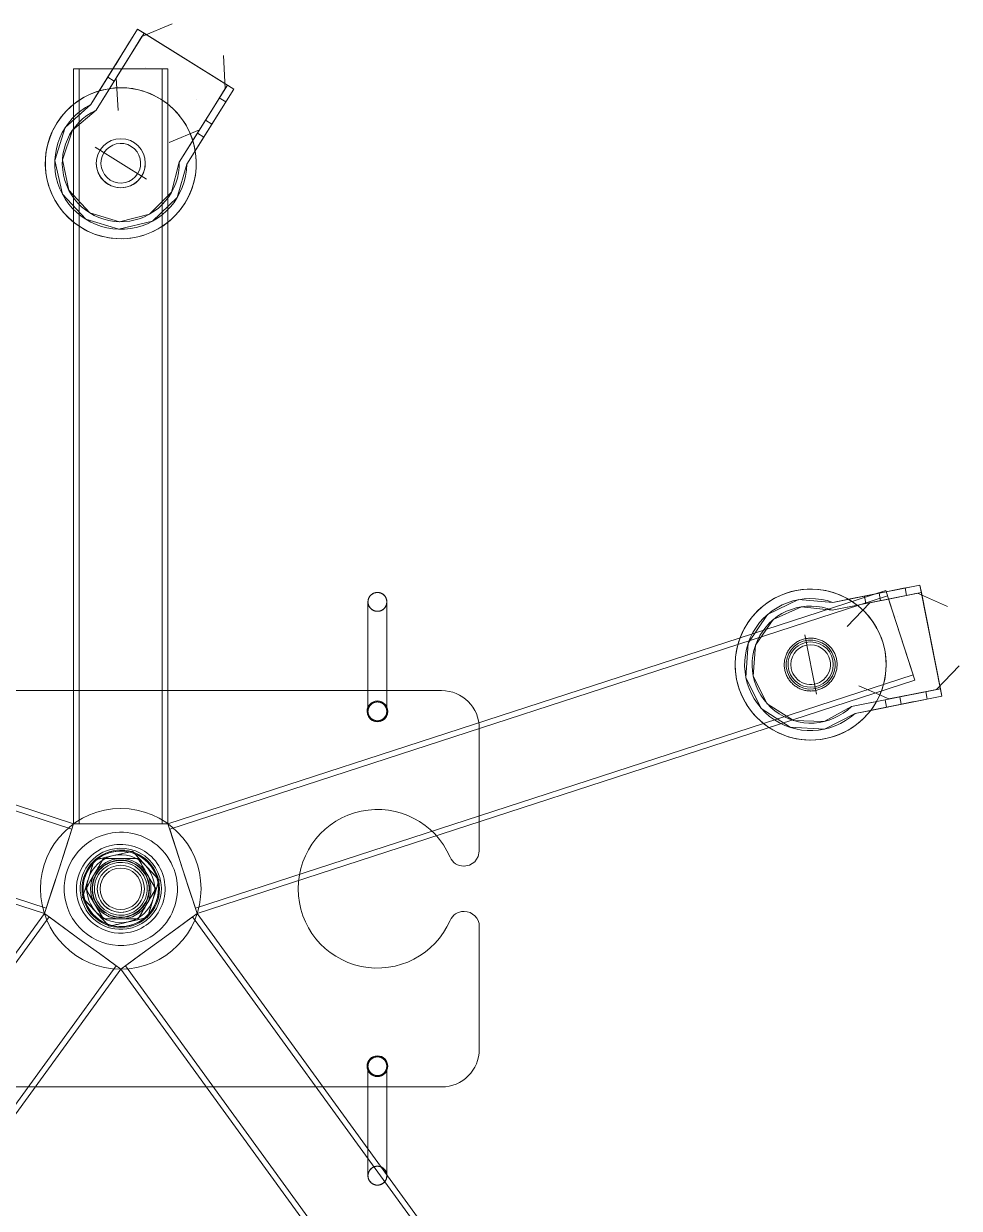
# Model space of a CAD drawing. Header units: millimetres. Extents: x -32954 to 151739, y -65671 to 56243.
# Drawn here: x -26712.5 to -26464.6, y -61982.6 to -61668.8 of the extents above; entities that cross this region are included whole.
import ezdxf

# ---------------------------------------------------------------- set-up
doc = ezdxf.new("R2010")
doc.units = ezdxf.units.MM
doc.layers.add('G-IMPT', color=7, linetype='Continuous', lineweight=9)
doc.layers.add('I-FURN', color=7, linetype='Continuous', lineweight=9)

# ---------------------------------------------------------------- blocks, each defined once
blk = doc.blocks.new('М200-М200_1_Стойка для инфузионных растворов - МСК-5310_dwg-9481014-О_ТХ_05')
at = {"layer": 'G-IMPT'}
for p, q in [((-118.77, 182.19), (-1.21, 20.38)), ((-1.21, 20.38), (-118.77, 182.19)), ((0, 21.27), (-117.56, 183.07)), ((0, 21.27), (-117.56, 183.07)), ((117.56, 183.07), (0, 21.27)), ((0, 21.27), (117.56, 183.07)), ((1.21, 20.38), (118.77, 182.19)), ((1.21, 20.38), (118.77, 182.19)), ((-137.78, 168.38), (-20.23, 6.57)), ((-20.23, 6.57), (-137.78, 168.38)), ((-19.01, 7.45), (-136.57, 169.26)), ((-19.01, 7.45), (-136.57, 169.26)), ((136.57, 169.26), (19.01, 7.45)), ((19.01, 7.45), (136.57, 169.26)), ((20.23, 6.57), (137.78, 168.38)), ((20.23, 6.57), (137.78, 168.38)), ((85, 52.5), (-85, 52.5)), ((-85, 52.5), (85, 52.5)), ((-95, 42.5), (-95, 10)), ((-95, 10), (-95, 42.5)), ((-20.23, 6.57), (-210.44, -55.23)), ((-20.23, 6.57), (-210.44, -55.23)), ((210.44, -55.23), (20.23, 6.57)), ((20.23, 6.57), (210.44, -55.23)), ((-209.97, -56.66), (-19.76, 5.15)), ((-19.76, 5.15), (-209.97, -56.66)), ((19.76, 5.15), (209.97, -56.66)), ((19.76, 5.15), (209.97, -56.66)), ((-95, -42.5), (-95, -10)), ((-95, -10), (-95, -42.5)), ((-12.96, -15.78), (-203.17, -77.58)), ((-12.96, -15.78), (-203.17, -77.58)), ((-202.71, -79.01), (-12.5, -17.2)), ((-12.5, -17.2), (-202.71, -79.01)), ((-12.5, -17.2), (-12.5, -217.2)), ((-12.5, -17.2), (-12.5, -217.2)), ((-11, -217.2), (-11, -17.2)), ((-11, -17.2), (-11, -217.2)), ((11, -17.2), (11, -217.2)), ((11, -17.2), (11, -217.2)), ((12.5, -217.2), (12.5, -17.2)), ((12.5, -17.2), (12.5, -217.2)), ((12.5, -17.2), (202.71, -79.01)), ((12.5, -17.2), (202.71, -79.01)), ((203.17, -77.58), (12.96, -15.78)), ((12.96, -15.78), (203.17, -77.58)), ((-202.89, -48.11), (-194.57, -46.45)), ((-194.57, -46.45), (-198.7, -47.27)), ((-198.7, -47.27), (-217.6, -51.04)), ((-202.89, -48.11), (-217.6, -51.04)), ((-217.21, -53), (-193.62, -48.3)), ((-202.5, -50.07), (-217.21, -53)), ((-210.25, -49.57), (-206.82, -48.89)), ((-206.82, -48.89), (-210.25, -49.57)), ((-210.25, -49.57), (-210.25, -49.57)), ((-206.42, -50.85), (-206.82, -48.89)), ((-202.5, -50.07), (-202.89, -48.11)), ((-193.62, -48.3), (-202.5, -50.07)), ((-216.17, -52.79), (-222.19, -59.09)), ((-217.6, -51.04), (-211.74, -80.46)), ((-217.6, -51.04), (-217.21, -53)), ((-217.21, -53), (-212.13, -78.5)), ((-209.86, -51.53), (-216.17, -52.79)), ((-216.17, -52.79), (-209.86, -51.53)), ((-213.68, -50.26), (-213.29, -52.22)), ((-209.86, -51.53), (-203.55, -50.28)), ((-203.55, -50.28), (-209.86, -51.53)), ((-209.86, -51.53), (-206.42, -50.85)), ((-206.42, -50.85), (-209.86, -51.53)), ((-209.86, -51.53), (-209.86, -51.53)), ((-195.57, -53.78), (-203.55, -50.28)), ((-181.23, -67.24), (-184.36, -51.55)), ((-85, -52.5), (85, -52.5)), ((85, -52.5), (-85, -52.5)), ((-210.44, -55.23), (-202.71, -79.01)), ((-202.71, -79.01), (-210.44, -55.23)), ((-208.88, -56.44), (-208.88, -56.44)), ((-208.88, -56.44), (-208.88, -56.44)), ((-208.88, -56.44), (-208.88, -56.44)), ((-208.88, -56.44), (-208.88, -56.44)), ((-203.17, -77.58), (-209.97, -56.66)), ((-209.97, -56.66), (-203.17, -77.58)), ((-205.75, -72.13), (-205.75, -72.13)), ((-205.75, -72.13), (-205.75, -72.13)), ((-205.75, -72.13), (-205.75, -72.13)), ((-205.75, -72.13), (-205.75, -72.13)), ((-198.46, -75.77), (-192.44, -69.47)), ((-219.06, -74.78), (-211.08, -78.29)), ((-188.53, -73.79), (-212.13, -78.5)), ((-197.42, -75.57), (-188.53, -73.79)), ((-212.13, -78.5), (-197.42, -75.57)), ((-211.74, -80.46), (-192.84, -76.69)), ((-197.03, -77.53), (-211.74, -80.46)), ((-204.77, -77.03), (-211.08, -78.29)), ((-211.08, -78.29), (-204.77, -77.03)), ((-208.21, -77.72), (-204.77, -77.03)), ((-204.77, -77.03), (-208.21, -77.72)), ((-208.21, -77.72), (-207.81, -79.68)), ((-204.77, -77.03), (-198.46, -75.77)), ((-198.46, -75.77), (-204.77, -77.03)), ((-204.77, -77.03), (-204.77, -77.03)), ((-200.95, -78.31), (-201.34, -76.35)), ((-197.42, -75.57), (-197.03, -77.53)), ((-197.03, -77.53), (-188.7, -75.87)), ((-192.84, -76.69), (-188.7, -75.87)), ((-211.74, -80.46), (-212.13, -78.5)), ((-204.38, -78.99), (-207.81, -79.68)), ((-207.81, -79.68), (-204.38, -78.99)), ((-204.38, -78.99), (-204.38, -78.99)), ((6.79, -196.44), (-6.79, -187.97)), ((-15.5, -192.49), (-28.23, -212.9)), ((-17.5, -191.92), (-21.99, -199.12)), ((-20.29, -200.17), (-15.5, -192.49)), ((-19.73, -195.49), (-17.5, -191.92)), ((-29.93, -211.84), (-19.73, -195.49)), ((-12.83, -197.67), (-20.86, -201.08)), ((-29.93, -211.84), (-21.99, -199.12)), ((-28.23, -212.9), (-20.29, -200.17)), ((-21.99, -199.12), (-20.29, -200.17)), ((-25.96, -205.48), (-24.1, -202.51)), ((-24.1, -202.51), (-25.96, -205.48)), ((-24.26, -206.54), (-20.86, -201.08)), ((-20.86, -201.08), (-24.26, -206.54)), ((-24.26, -206.54), (-22.41, -203.57)), ((-22.41, -203.57), (-24.26, -206.54)), ((-22.41, -203.57), (-24.1, -202.51)), ((-24.26, -206.54), (-27.66, -212)), ((-27.66, -212), (-24.26, -206.54)), ((-25.96, -205.48), (-25.96, -205.48)), ((-24.26, -206.54), (-24.26, -206.54)), ((-6.17, -226.66), (6.56, -206.25)), ((1.21, -214.84), (0.74, -206.13)), ((6.56, -206.25), (1.77, -213.93)), ((-27.81, -208.45), (-26.11, -209.51)), ((-20.02, -209.18), (-20.02, -209.18)), ((-20.02, -209.18), (-20.02, -209.18)), ((-20.02, -209.18), (-20.02, -209.18)), ((-20.02, -209.18), (-20.02, -209.18)), ((7.96, -207.79), (3.47, -214.99)), ((7.96, -207.79), (5.73, -211.37)), ((-4.47, -227.72), (-29.93, -211.84)), ((-28.23, -212.9), (-29.93, -211.84)), ((-6.17, -226.66), (-28.23, -212.9)), ((-27.66, -212), (-27.2, -220.7)), ((5.73, -211.37), (-4.47, -227.72)), ((1.77, -213.93), (-6.17, -226.66)), ((-4.47, -227.72), (3.47, -214.99)), ((-2.2, -220.3), (1.21, -214.84)), ((1.21, -214.84), (-2.2, -220.3)), ((3.47, -214.99), (1.77, -213.93)), ((-12.5, -217.2), (12.5, -217.2)), ((12.5, -217.2), (-12.5, -217.2)), ((11, -217.2), (-11, -217.2)), ((-11, -217.2), (11, -217.2)), ((-6.44, -217.65), (-6.44, -217.65)), ((-6.44, -217.65), (-6.44, -217.65)), ((-6.44, -217.65), (-6.44, -217.65)), ((-6.44, -217.65), (-6.44, -217.65)), ((-4.05, -223.27), (-0.35, -217.33)), ((-0.35, -217.33), (-4.05, -223.27)), ((-2.35, -224.33), (1.35, -218.39)), ((1.35, -218.39), (-2.35, -224.33)), ((-5.6, -225.76), (-2.2, -220.3)), ((-2.2, -220.3), (-5.6, -225.76)), ((-13.62, -229.17), (-5.6, -225.76)), ((-6.17, -226.66), (-4.47, -227.72))]:
    blk.add_line(p, q, dxfattribs=at)
at = {"layer": 'G-IMPT', "flags": 128}
for points in [[(-70.5, 76), (-70.5, 76.1), (-70.49, 76.2), (-70.48, 76.3), (-70.47, 76.4), (-70.45, 76.5), (-70.43, 76.59), (-70.4, 76.69), (-70.37, 76.79), (-70.34, 76.88), (-70.3, 76.97), (-70.26, 77.06), (-70.22, 77.15), (-70.17, 77.24), (-70.12, 77.33), (-70.06, 77.41), (-70.01, 77.49), (-69.94, 77.57), (-69.88, 77.65), (-69.81, 77.72), (-69.74, 77.79), (-69.67, 77.86), (-69.59, 77.93), (-69.51, 77.99), (-69.43, 78.05), (-69.35, 78.1), (-69.27, 78.16), (-69.18, 78.2), (-69.09, 78.25), (-69, 78.29), (-68.91, 78.33), (-68.81, 78.36), (-68.72, 78.4), (-68.62, 78.42), (-68.52, 78.44), (-68.42, 78.46), (-68.33, 78.48), (-68.23, 78.49), (-68.13, 78.5), (-68.03, 78.5), (-68, 78.5)], [(-68, 78.5), (-67.9, 78.5), (-67.8, 78.49), (-67.7, 78.48), (-67.6, 78.47), (-67.5, 78.45), (-67.41, 78.43), (-67.31, 78.4), (-67.21, 78.37), (-67.12, 78.34), (-67.03, 78.3), (-66.94, 78.26), (-66.85, 78.22), (-66.76, 78.17), (-66.67, 78.12), (-66.59, 78.06), (-66.51, 78.01), (-66.43, 77.94), (-66.35, 77.88), (-66.28, 77.81), (-66.21, 77.74), (-66.14, 77.67), (-66.07, 77.59), (-66.01, 77.51), (-65.95, 77.43), (-65.9, 77.35), (-65.84, 77.27), (-65.8, 77.18), (-65.75, 77.09), (-65.71, 77), (-65.67, 76.91), (-65.64, 76.81), (-65.6, 76.72), (-65.58, 76.62), (-65.56, 76.52), (-65.54, 76.42), (-65.52, 76.33), (-65.51, 76.23), (-65.5, 76.13), (-65.5, 76.03), (-65.5, 76)], [(-68, 73.5), (-68.1, 73.5), (-68.2, 73.51), (-68.3, 73.52), (-68.4, 73.53), (-68.5, 73.55), (-68.59, 73.57), (-68.69, 73.6), (-68.79, 73.63), (-68.88, 73.66), (-68.97, 73.7), (-69.06, 73.74), (-69.15, 73.78), (-69.24, 73.83), (-69.33, 73.88), (-69.41, 73.94), (-69.49, 73.99), (-69.57, 74.06), (-69.65, 74.12), (-69.72, 74.19), (-69.79, 74.26), (-69.86, 74.33), (-69.93, 74.41), (-69.99, 74.49), (-70.05, 74.57), (-70.1, 74.65), (-70.16, 74.73), (-70.2, 74.82), (-70.25, 74.91), (-70.29, 75), (-70.33, 75.09), (-70.36, 75.19), (-70.4, 75.28), (-70.42, 75.38), (-70.44, 75.48), (-70.46, 75.58), (-70.48, 75.67), (-70.49, 75.77), (-70.5, 75.87), (-70.5, 75.97), (-70.5, 76)], [(-70.5, 47), (-70.5, 47.01), (-70.5, 47.05), (-70.5, 47.1), (-70.5, 47.19), (-70.5, 47.29), (-70.5, 47.42), (-70.5, 47.56), (-70.5, 47.74), (-70.5, 47.93), (-70.5, 48.14), (-70.5, 48.38), (-70.5, 48.64), (-70.5, 48.92), (-70.5, 49.21), (-70.5, 49.53), (-70.5, 49.87), (-70.5, 50.23), (-70.5, 50.6), (-70.5, 50.99), (-70.5, 51.4), (-70.5, 51.82), (-70.5, 52.26), (-70.5, 52.72), (-70.5, 53.18), (-70.5, 53.67), (-70.5, 54.16), (-70.5, 54.67), (-70.5, 55.18), (-70.5, 55.71), (-70.5, 56.25), (-70.5, 56.79), (-70.5, 57.34), (-70.5, 57.9), (-70.5, 58.47), (-70.5, 59.04), (-70.5, 59.61), (-70.5, 60.19), (-70.5, 60.76), (-70.5, 61.34), (-70.5, 61.92), (-70.5, 62.5), (-70.5, 63.08), (-70.5, 63.66), (-70.5, 64.23), (-70.5, 64.79), (-70.5, 65.36), (-70.5, 65.91), (-70.5, 66.46), (-70.5, 67), (-70.5, 67.53), (-70.5, 68.06), (-70.5, 68.57), (-70.5, 69.07), (-70.5, 69.56), (-70.5, 70.03), (-70.5, 70.5), (-70.5, 70.94), (-70.5, 71.38), (-70.5, 71.79), (-70.5, 72.19), (-70.5, 72.58), (-70.5, 72.94), (-70.5, 73.29), (-70.5, 73.62), (-70.5, 73.92), (-70.5, 74.21), (-70.5, 74.48), (-70.5, 74.73), (-70.5, 74.96), (-70.5, 75.16), (-70.5, 75.35), (-70.5, 75.51), (-70.5, 75.65), (-70.5, 75.76), (-70.5, 75.85), (-70.5, 75.93), (-70.5, 75.97), (-70.5, 76), (-70.5, 76)], [(-65.5, 76), (-65.5, 75.9), (-65.51, 75.8), (-65.52, 75.7), (-65.53, 75.6), (-65.55, 75.5), (-65.57, 75.41), (-65.6, 75.31), (-65.63, 75.21), (-65.66, 75.12), (-65.7, 75.03), (-65.74, 74.94), (-65.78, 74.85), (-65.83, 74.76), (-65.88, 74.67), (-65.94, 74.59), (-65.99, 74.51), (-66.06, 74.43), (-66.12, 74.35), (-66.19, 74.28), (-66.26, 74.21), (-66.33, 74.14), (-66.41, 74.07), (-66.49, 74.01), (-66.57, 73.95), (-66.65, 73.9), (-66.73, 73.84), (-66.82, 73.8), (-66.91, 73.75), (-67, 73.71), (-67.09, 73.67), (-67.19, 73.64), (-67.28, 73.6), (-67.38, 73.58), (-67.48, 73.56), (-67.58, 73.54), (-67.67, 73.52), (-67.77, 73.51), (-67.87, 73.5), (-67.97, 73.5), (-68, 73.5)], [(-65.5, 76), (-65.5, 75.99), (-65.5, 75.95), (-65.5, 75.9), (-65.5, 75.81), (-65.5, 75.71), (-65.5, 75.58), (-65.5, 75.44), (-65.5, 75.26), (-65.5, 75.07), (-65.5, 74.86), (-65.5, 74.62), (-65.5, 74.36), (-65.5, 74.08), (-65.5, 73.79), (-65.5, 73.47), (-65.5, 73.13), (-65.5, 72.77), (-65.5, 72.4), (-65.5, 72.01), (-65.5, 71.6), (-65.5, 71.18), (-65.5, 70.74), (-65.5, 70.28), (-65.5, 69.82), (-65.5, 69.33), (-65.5, 68.84), (-65.5, 68.33), (-65.5, 67.82), (-65.5, 67.29), (-65.5, 66.75), (-65.5, 66.21), (-65.5, 65.66), (-65.5, 65.1), (-65.5, 64.53), (-65.5, 63.96), (-65.5, 63.39), (-65.5, 62.81), (-65.5, 62.24), (-65.5, 61.66), (-65.5, 61.08), (-65.5, 60.5), (-65.5, 59.92), (-65.5, 59.34), (-65.5, 58.77), (-65.5, 58.21), (-65.5, 57.64), (-65.5, 57.09), (-65.5, 56.54), (-65.5, 56), (-65.5, 55.47), (-65.5, 54.94), (-65.5, 54.43), (-65.5, 53.93), (-65.5, 53.44), (-65.5, 52.97), (-65.5, 52.5), (-65.5, 52.06), (-65.5, 51.62), (-65.5, 51.21), (-65.5, 50.81), (-65.5, 50.42), (-65.5, 50.06), (-65.5, 49.71), (-65.5, 49.38), (-65.5, 49.08), (-65.5, 48.79), (-65.5, 48.52), (-65.5, 48.27), (-65.5, 48.04), (-65.5, 47.84), (-65.5, 47.65), (-65.5, 47.49), (-65.5, 47.35), (-65.5, 47.24), (-65.5, 47.15), (-65.5, 47.07), (-65.5, 47.03), (-65.5, 47), (-65.5, 47)], [(-70.5, 47), (-70.5, 47.1), (-70.49, 47.2), (-70.48, 47.3), (-70.47, 47.4), (-70.45, 47.5), (-70.43, 47.59), (-70.4, 47.69), (-70.37, 47.79), (-70.34, 47.88), (-70.3, 47.97), (-70.26, 48.06), (-70.22, 48.15), (-70.17, 48.24), (-70.12, 48.33), (-70.06, 48.41), (-70.01, 48.49), (-69.94, 48.57), (-69.88, 48.65), (-69.81, 48.72), (-69.74, 48.79), (-69.67, 48.86), (-69.59, 48.93), (-69.51, 48.99), (-69.43, 49.05), (-69.35, 49.1), (-69.27, 49.16), (-69.18, 49.2), (-69.09, 49.25), (-69, 49.29), (-68.91, 49.33), (-68.81, 49.36), (-68.72, 49.4), (-68.62, 49.42), (-68.52, 49.44), (-68.42, 49.46), (-68.33, 49.48), (-68.23, 49.49), (-68.13, 49.5), (-68.03, 49.5), (-68, 49.5)], [(-68, 49.5), (-67.9, 49.5), (-67.8, 49.49), (-67.7, 49.48), (-67.6, 49.47), (-67.5, 49.45), (-67.41, 49.43), (-67.31, 49.4), (-67.21, 49.37), (-67.12, 49.34), (-67.03, 49.3), (-66.94, 49.26), (-66.85, 49.22), (-66.76, 49.17), (-66.67, 49.12), (-66.59, 49.06), (-66.51, 49.01), (-66.43, 48.94), (-66.35, 48.88), (-66.28, 48.81), (-66.21, 48.74), (-66.14, 48.67), (-66.07, 48.59), (-66.01, 48.51), (-65.95, 48.43), (-65.9, 48.35), (-65.84, 48.27), (-65.8, 48.18), (-65.75, 48.09), (-65.71, 48), (-65.67, 47.91), (-65.64, 47.81), (-65.6, 47.72), (-65.58, 47.62), (-65.56, 47.52), (-65.54, 47.42), (-65.52, 47.33), (-65.51, 47.23), (-65.5, 47.13), (-65.5, 47.03), (-65.5, 47)], [(-68, 44.5), (-68.1, 44.5), (-68.2, 44.51), (-68.3, 44.52), (-68.4, 44.53), (-68.5, 44.55), (-68.59, 44.57), (-68.69, 44.6), (-68.79, 44.63), (-68.88, 44.66), (-68.97, 44.7), (-69.06, 44.74), (-69.15, 44.78), (-69.24, 44.83), (-69.33, 44.88), (-69.41, 44.94), (-69.49, 44.99), (-69.57, 45.06), (-69.65, 45.12), (-69.72, 45.19), (-69.79, 45.26), (-69.86, 45.33), (-69.93, 45.41), (-69.99, 45.49), (-70.05, 45.57), (-70.1, 45.65), (-70.16, 45.73), (-70.2, 45.82), (-70.25, 45.91), (-70.29, 46), (-70.33, 46.09), (-70.36, 46.19), (-70.4, 46.28), (-70.42, 46.38), (-70.44, 46.48), (-70.46, 46.58), (-70.48, 46.67), (-70.49, 46.77), (-70.5, 46.87), (-70.5, 46.97), (-70.5, 47)], [(-65.5, 47), (-65.5, 46.9), (-65.51, 46.8), (-65.52, 46.7), (-65.53, 46.6), (-65.55, 46.5), (-65.57, 46.41), (-65.6, 46.31), (-65.63, 46.21), (-65.66, 46.12), (-65.7, 46.03), (-65.74, 45.94), (-65.78, 45.85), (-65.83, 45.76), (-65.88, 45.67), (-65.94, 45.59), (-65.99, 45.51), (-66.06, 45.43), (-66.12, 45.35), (-66.19, 45.28), (-66.26, 45.21), (-66.33, 45.14), (-66.41, 45.07), (-66.49, 45.01), (-66.57, 44.95), (-66.65, 44.9), (-66.73, 44.84), (-66.82, 44.8), (-66.91, 44.75), (-67, 44.71), (-67.09, 44.67), (-67.19, 44.64), (-67.28, 44.6), (-67.38, 44.58), (-67.48, 44.56), (-67.58, 44.54), (-67.67, 44.52), (-67.77, 44.51), (-67.87, 44.5), (-67.97, 44.5), (-68, 44.5)], [(-20.23, 6.57), (-15.17, 10.25), (-10.11, 13.92), (-5.06, 17.59), (0, 21.27)], [(0, 21.27), (-5.06, 17.59), (-10.11, 13.92), (-15.17, 10.25), (-20.23, 6.57)], [(-1.21, 20.38), (-5.66, 17.15), (-10.11, 13.92), (-14.56, 10.69), (-19.01, 7.45)], [(-19.01, 7.45), (-14.56, 10.69), (-10.11, 13.92), (-5.66, 17.15), (-1.21, 20.38)], [(0, 21.27), (5.06, 17.59), (10.11, 13.92), (15.17, 10.25), (20.23, 6.57)], [(20.23, 6.57), (15.17, 10.25), (10.11, 13.92), (5.06, 17.59), (0, 21.27)], [(19.01, 7.45), (14.56, 10.69), (10.11, 13.92), (5.66, 17.15), (1.21, 20.38)], [(1.21, 20.38), (5.66, 17.15), (10.11, 13.92), (14.56, 10.69), (19.01, 7.45)], [(-7.06, 7.62), (-4.53, 8.2), (-2, 8.78), (0.54, 9.35), (3.07, 9.93)], [(3.07, 9.93), (4.84, 8.02), (6.6, 6.12), (8.37, 4.21), (10.13, 2.3)], [(-12.5, -17.2), (-14.43, -11.26), (-16.36, -5.32), (-18.29, 0.63), (-20.23, 6.57)], [(-20.23, 6.57), (-18.29, 0.63), (-16.36, -5.32), (-14.43, -11.26), (-12.5, -17.2)], [(-10.13, -2.3), (-9.37, 0.18), (-8.6, 2.66), (-7.83, 5.14), (-7.06, 7.62)], [(-4.62, 8), (-5.77, 6), (-6.93, 4), (-8.08, 2), (-9.24, 0)], [(4.62, 8), (2.31, 8), (0, 8), (-2.31, 8), (-4.62, 8)], [(9.24, 0), (8.08, 2), (6.93, 4), (5.77, 6), (4.62, 8)], [(20.23, 6.57), (18.29, 0.63), (16.36, -5.32), (14.43, -11.26), (12.5, -17.2)], [(12.5, -17.2), (14.43, -11.26), (16.36, -5.32), (18.29, 0.63), (20.23, 6.57)], [(-19.76, 5.15), (-18.06, -0.09), (-16.36, -5.32), (-14.66, -10.55), (-12.96, -15.78)], [(-12.96, -15.78), (-14.66, -10.55), (-16.36, -5.32), (-18.06, -0.09), (-19.76, 5.15)], [(12.96, -15.78), (14.66, -10.55), (16.36, -5.32), (18.06, -0.09), (19.76, 5.15)], [(19.76, 5.15), (18.06, -0.09), (16.36, -5.32), (14.66, -10.55), (12.96, -15.78)], [(10.13, 2.3), (9.37, -0.18), (8.6, -2.66), (7.83, -5.14), (7.06, -7.62)], [(-3.07, -9.93), (-4.84, -8.02), (-6.6, -6.12), (-8.37, -4.21), (-10.13, -2.3)], [(-9.24, 0), (-8.08, -2), (-6.93, -4), (-5.77, -6), (-4.62, -8)], [(4.62, -8), (5.77, -6), (6.93, -4), (8.08, -2), (9.24, 0)], [(-95, -10), (-94.71, -8.53), (-93.81, -7.17), (-92.44, -6.28), (-90.96, -6)], [(-90.96, -6), (-92.44, -6.28), (-93.81, -7.17), (-94.71, -8.53), (-95, -10)], [(-4.62, -8), (-2.31, -8), (0, -8), (2.31, -8), (4.62, -8)], [(7.06, -7.62), (4.53, -8.2), (2, -8.78), (-0.54, -9.35), (-3.07, -9.93)], [(12.5, -17.2), (6.25, -17.2), (0, -17.2), (-6.25, -17.2), (-12.5, -17.2)], [(-12.5, -17.2), (-6.25, -17.2), (0, -17.2), (6.25, -17.2), (12.5, -17.2)], [(-11, -17.2), (-5.5, -17.2), (0, -17.2), (5.5, -17.2), (11, -17.2)], [(11, -17.2), (5.5, -17.2), (0, -17.2), (-5.5, -17.2), (-11, -17.2)], [(-188.7, -75.87), (-179.6, -76.6), (-171.37, -72.65), (-166.25, -65.08), (-165.64, -55.97), (-169.7, -47.79), (-177.33, -42.77), (-186.44, -42.28), (-194.57, -46.45)], [(-188.53, -73.79), (-180.36, -74.7), (-172.88, -71.31), (-168.18, -64.56), (-167.6, -56.36), (-171.28, -49.02), (-178.21, -44.59), (-186.42, -44.32), (-193.62, -48.3)], [(-70.5, -47), (-70.5, -46.9), (-70.49, -46.8), (-70.48, -46.7), (-70.47, -46.6), (-70.45, -46.5), (-70.43, -46.41), (-70.4, -46.31), (-70.37, -46.21), (-70.34, -46.12), (-70.3, -46.03), (-70.26, -45.94), (-70.22, -45.85), (-70.17, -45.76), (-70.12, -45.67), (-70.06, -45.59), (-70.01, -45.51), (-69.94, -45.43), (-69.88, -45.35), (-69.81, -45.28), (-69.74, -45.21), (-69.67, -45.14), (-69.59, -45.07), (-69.51, -45.01), (-69.43, -44.95), (-69.35, -44.9), (-69.27, -44.84), (-69.18, -44.8), (-69.09, -44.75), (-69, -44.71), (-68.91, -44.67), (-68.81, -44.64), (-68.72, -44.6), (-68.62, -44.58), (-68.52, -44.56), (-68.42, -44.54), (-68.33, -44.52), (-68.23, -44.51), (-68.13, -44.5), (-68.03, -44.5), (-68, -44.5)], [(-68, -49.5), (-68.1, -49.5), (-68.2, -49.49), (-68.3, -49.48), (-68.4, -49.47), (-68.5, -49.45), (-68.59, -49.43), (-68.69, -49.4), (-68.79, -49.37), (-68.88, -49.34), (-68.97, -49.3), (-69.06, -49.26), (-69.15, -49.22), (-69.24, -49.17), (-69.33, -49.12), (-69.41, -49.06), (-69.49, -49.01), (-69.57, -48.94), (-69.65, -48.88), (-69.72, -48.81), (-69.79, -48.74), (-69.86, -48.67), (-69.93, -48.59), (-69.99, -48.51), (-70.05, -48.43), (-70.1, -48.35), (-70.16, -48.27), (-70.2, -48.18), (-70.25, -48.09), (-70.29, -48), (-70.33, -47.91), (-70.36, -47.81), (-70.4, -47.72), (-70.42, -47.62), (-70.44, -47.52), (-70.46, -47.42), (-70.48, -47.33), (-70.49, -47.23), (-70.5, -47.13), (-70.5, -47.03), (-70.5, -47)], [(-70.5, -76), (-70.5, -75.99), (-70.5, -75.95), (-70.5, -75.9), (-70.5, -75.81), (-70.5, -75.71), (-70.5, -75.58), (-70.5, -75.44), (-70.5, -75.26), (-70.5, -75.07), (-70.5, -74.86), (-70.5, -74.62), (-70.5, -74.36), (-70.5, -74.08), (-70.5, -73.79), (-70.5, -73.47), (-70.5, -73.13), (-70.5, -72.77), (-70.5, -72.4), (-70.5, -72.01), (-70.5, -71.6), (-70.5, -71.18), (-70.5, -70.74), (-70.5, -70.28), (-70.5, -69.82), (-70.5, -69.33), (-70.5, -68.84), (-70.5, -68.33), (-70.5, -67.82), (-70.5, -67.29), (-70.5, -66.75), (-70.5, -66.21), (-70.5, -65.66), (-70.5, -65.1), (-70.5, -64.53), (-70.5, -63.96), (-70.5, -63.39), (-70.5, -62.81), (-70.5, -62.24), (-70.5, -61.66), (-70.5, -61.08), (-70.5, -60.5), (-70.5, -59.92), (-70.5, -59.34), (-70.5, -58.77), (-70.5, -58.21), (-70.5, -57.64), (-70.5, -57.09), (-70.5, -56.54), (-70.5, -56), (-70.5, -55.47), (-70.5, -54.94), (-70.5, -54.43), (-70.5, -53.93), (-70.5, -53.44), (-70.5, -52.97), (-70.5, -52.5), (-70.5, -52.06), (-70.5, -51.62), (-70.5, -51.21), (-70.5, -50.81), (-70.5, -50.42), (-70.5, -50.06), (-70.5, -49.71), (-70.5, -49.38), (-70.5, -49.08), (-70.5, -48.79), (-70.5, -48.52), (-70.5, -48.27), (-70.5, -48.04), (-70.5, -47.84), (-70.5, -47.65), (-70.5, -47.49), (-70.5, -47.35), (-70.5, -47.24), (-70.5, -47.15), (-70.5, -47.07), (-70.5, -47.03), (-70.5, -47), (-70.5, -47)], [(-68, -44.5), (-67.9, -44.5), (-67.8, -44.51), (-67.7, -44.52), (-67.6, -44.53), (-67.5, -44.55), (-67.41, -44.57), (-67.31, -44.6), (-67.21, -44.63), (-67.12, -44.66), (-67.03, -44.7), (-66.94, -44.74), (-66.85, -44.78), (-66.76, -44.83), (-66.67, -44.88), (-66.59, -44.94), (-66.51, -44.99), (-66.43, -45.06), (-66.35, -45.12), (-66.28, -45.19), (-66.21, -45.26), (-66.14, -45.33), (-66.07, -45.41), (-66.01, -45.49), (-65.95, -45.57), (-65.9, -45.65), (-65.84, -45.73), (-65.8, -45.82), (-65.75, -45.91), (-65.71, -46), (-65.67, -46.09), (-65.64, -46.19), (-65.6, -46.28), (-65.58, -46.38), (-65.56, -46.48), (-65.54, -46.58), (-65.52, -46.67), (-65.51, -46.77), (-65.5, -46.87), (-65.5, -46.97), (-65.5, -47)], [(-65.5, -47), (-65.5, -47.1), (-65.51, -47.2), (-65.52, -47.3), (-65.53, -47.4), (-65.55, -47.5), (-65.57, -47.59), (-65.6, -47.69), (-65.63, -47.79), (-65.66, -47.88), (-65.7, -47.97), (-65.74, -48.06), (-65.78, -48.15), (-65.83, -48.24), (-65.88, -48.33), (-65.94, -48.41), (-65.99, -48.49), (-66.06, -48.57), (-66.12, -48.65), (-66.19, -48.72), (-66.26, -48.79), (-66.33, -48.86), (-66.41, -48.93), (-66.49, -48.99), (-66.57, -49.05), (-66.65, -49.1), (-66.73, -49.16), (-66.82, -49.2), (-66.91, -49.25), (-67, -49.29), (-67.09, -49.33), (-67.19, -49.36), (-67.28, -49.4), (-67.38, -49.42), (-67.48, -49.44), (-67.58, -49.46), (-67.67, -49.48), (-67.77, -49.49), (-67.87, -49.5), (-67.97, -49.5), (-68, -49.5)], [(-65.5, -47), (-65.5, -47.01), (-65.5, -47.05), (-65.5, -47.1), (-65.5, -47.19), (-65.5, -47.29), (-65.5, -47.42), (-65.5, -47.56), (-65.5, -47.74), (-65.5, -47.93), (-65.5, -48.14), (-65.5, -48.38), (-65.5, -48.64), (-65.5, -48.92), (-65.5, -49.21), (-65.5, -49.53), (-65.5, -49.87), (-65.5, -50.23), (-65.5, -50.6), (-65.5, -50.99), (-65.5, -51.4), (-65.5, -51.82), (-65.5, -52.26), (-65.5, -52.72), (-65.5, -53.18), (-65.5, -53.67), (-65.5, -54.16), (-65.5, -54.67), (-65.5, -55.18), (-65.5, -55.71), (-65.5, -56.25), (-65.5, -56.79), (-65.5, -57.34), (-65.5, -57.9), (-65.5, -58.47), (-65.5, -59.04), (-65.5, -59.61), (-65.5, -60.19), (-65.5, -60.76), (-65.5, -61.34), (-65.5, -61.92), (-65.5, -62.5), (-65.5, -63.08), (-65.5, -63.66), (-65.5, -64.23), (-65.5, -64.79), (-65.5, -65.36), (-65.5, -65.91), (-65.5, -66.46), (-65.5, -67), (-65.5, -67.53), (-65.5, -68.06), (-65.5, -68.57), (-65.5, -69.07), (-65.5, -69.56), (-65.5, -70.03), (-65.5, -70.5), (-65.5, -70.94), (-65.5, -71.38), (-65.5, -71.79), (-65.5, -72.19), (-65.5, -72.58), (-65.5, -72.94), (-65.5, -73.29), (-65.5, -73.62), (-65.5, -73.92), (-65.5, -74.21), (-65.5, -74.48), (-65.5, -74.73), (-65.5, -74.96), (-65.5, -75.16), (-65.5, -75.35), (-65.5, -75.51), (-65.5, -75.65), (-65.5, -75.76), (-65.5, -75.85), (-65.5, -75.93), (-65.5, -75.97), (-65.5, -76), (-65.5, -76)], [(-182.8, -52.39), (-183.08, -52.4), (-183.36, -52.42), (-183.64, -52.44), (-183.91, -52.48), (-184.19, -52.53), (-184.46, -52.6), (-184.73, -52.67), (-185, -52.75), (-185.26, -52.84), (-185.52, -52.95), (-185.78, -53.06), (-186.03, -53.19), (-186.28, -53.32), (-186.52, -53.46), (-186.75, -53.62), (-186.98, -53.78), (-187.2, -53.95), (-187.41, -54.13), (-187.62, -54.32), (-187.82, -54.52), (-188.01, -54.72), (-188.19, -54.93), (-188.37, -55.15), (-188.53, -55.38), (-188.69, -55.61), (-188.83, -55.85), (-188.97, -56.1), (-189.1, -56.34), (-189.22, -56.6), (-189.32, -56.86), (-189.42, -57.12), (-189.5, -57.39), (-189.58, -57.66), (-189.64, -57.93), (-189.7, -58.2), (-189.74, -58.48), (-189.77, -58.76), (-189.79, -59.04), (-189.8, -59.32), (-189.79, -59.6), (-189.78, -59.88), (-189.76, -60.16), (-189.72, -60.44), (-189.67, -60.71), (-189.61, -60.98), (-189.55, -61.26), (-189.47, -61.52), (-189.38, -61.79), (-189.27, -62.05), (-189.16, -62.31), (-189.04, -62.56), (-188.91, -62.81), (-188.77, -63.05), (-188.62, -63.28), (-188.46, -63.51), (-188.29, -63.74), (-188.11, -63.95), (-187.92, -64.16), (-187.73, -64.36), (-187.53, -64.56), (-187.32, -64.74), (-187.1, -64.92), (-186.87, -65.09), (-186.64, -65.24), (-186.41, -65.39), (-186.16, -65.53), (-185.92, -65.66), (-185.66, -65.78), (-185.4, -65.89), (-185.14, -65.99), (-184.88, -66.08), (-184.61, -66.16), (-184.34, -66.22), (-184.06, -66.28), (-183.79, -66.32), (-183.51, -66.36), (-183.23, -66.38), (-182.95, -66.39), (-182.8, -66.39)], [(-182.8, -66.39), (-182.52, -66.39), (-182.24, -66.37), (-181.96, -66.34), (-181.68, -66.31), (-181.41, -66.26), (-181.13, -66.19), (-180.86, -66.12), (-180.6, -66.04), (-180.33, -65.95), (-180.07, -65.84), (-179.82, -65.73), (-179.57, -65.6), (-179.32, -65.47), (-179.08, -65.33), (-178.85, -65.17), (-178.62, -65.01), (-178.4, -64.84), (-178.18, -64.66), (-177.98, -64.47), (-177.78, -64.27), (-177.59, -64.07), (-177.4, -63.85), (-177.23, -63.64), (-177.06, -63.41), (-176.91, -63.18), (-176.76, -62.94), (-176.62, -62.69), (-176.5, -62.44), (-176.38, -62.19), (-176.27, -61.93), (-176.18, -61.67), (-176.09, -61.4), (-176.02, -61.13), (-175.95, -60.86), (-175.9, -60.58), (-175.86, -60.31), (-175.83, -60.03), (-175.81, -59.75), (-175.8, -59.47), (-175.8, -59.19), (-175.81, -58.91), (-175.84, -58.63), (-175.88, -58.35), (-175.92, -58.08), (-175.98, -57.8), (-176.05, -57.53), (-176.13, -57.26), (-176.22, -57), (-176.32, -56.74), (-176.43, -56.48), (-176.55, -56.23), (-176.69, -55.98), (-176.83, -55.74), (-176.98, -55.5), (-177.14, -55.28), (-177.31, -55.05), (-177.49, -54.84), (-177.67, -54.63), (-177.87, -54.43), (-178.07, -54.23), (-178.28, -54.05), (-178.5, -53.87), (-178.72, -53.7), (-178.95, -53.55), (-179.19, -53.4), (-179.43, -53.26), (-179.68, -53.13), (-179.93, -53.01), (-180.19, -52.9), (-180.45, -52.8), (-180.72, -52.71), (-180.99, -52.63), (-181.26, -52.57), (-181.53, -52.51), (-181.81, -52.46), (-182.09, -52.43), (-182.37, -52.41), (-182.65, -52.4), (-182.8, -52.39)], [(-70.5, -76), (-70.5, -75.9), (-70.49, -75.8), (-70.48, -75.7), (-70.47, -75.6), (-70.45, -75.5), (-70.43, -75.41), (-70.4, -75.31), (-70.37, -75.21), (-70.34, -75.12), (-70.3, -75.03), (-70.26, -74.94), (-70.22, -74.85), (-70.17, -74.76), (-70.12, -74.67), (-70.06, -74.59), (-70.01, -74.51), (-69.94, -74.43), (-69.88, -74.35), (-69.81, -74.28), (-69.74, -74.21), (-69.67, -74.14), (-69.59, -74.07), (-69.51, -74.01), (-69.43, -73.95), (-69.35, -73.9), (-69.27, -73.84), (-69.18, -73.8), (-69.09, -73.75), (-69, -73.71), (-68.91, -73.67), (-68.81, -73.64), (-68.72, -73.6), (-68.62, -73.58), (-68.52, -73.56), (-68.42, -73.54), (-68.33, -73.52), (-68.23, -73.51), (-68.13, -73.5), (-68.03, -73.5), (-68, -73.5)], [(-68, -73.5), (-67.9, -73.5), (-67.8, -73.51), (-67.7, -73.52), (-67.6, -73.53), (-67.5, -73.55), (-67.41, -73.57), (-67.31, -73.6), (-67.21, -73.63), (-67.12, -73.66), (-67.03, -73.7), (-66.94, -73.74), (-66.85, -73.78), (-66.76, -73.83), (-66.67, -73.88), (-66.59, -73.94), (-66.51, -73.99), (-66.43, -74.06), (-66.35, -74.12), (-66.28, -74.19), (-66.21, -74.26), (-66.14, -74.33), (-66.07, -74.41), (-66.01, -74.49), (-65.95, -74.57), (-65.9, -74.65), (-65.84, -74.73), (-65.8, -74.82), (-65.75, -74.91), (-65.71, -75), (-65.67, -75.09), (-65.64, -75.19), (-65.6, -75.28), (-65.58, -75.38), (-65.56, -75.48), (-65.54, -75.58), (-65.52, -75.67), (-65.51, -75.77), (-65.5, -75.87), (-65.5, -75.97), (-65.5, -76)], [(-68, -78.5), (-68.1, -78.5), (-68.2, -78.49), (-68.3, -78.48), (-68.4, -78.47), (-68.5, -78.45), (-68.59, -78.43), (-68.69, -78.4), (-68.79, -78.37), (-68.88, -78.34), (-68.97, -78.3), (-69.06, -78.26), (-69.15, -78.22), (-69.24, -78.17), (-69.33, -78.12), (-69.41, -78.06), (-69.49, -78.01), (-69.57, -77.94), (-69.65, -77.88), (-69.72, -77.81), (-69.79, -77.74), (-69.86, -77.67), (-69.93, -77.59), (-69.99, -77.51), (-70.05, -77.43), (-70.1, -77.35), (-70.16, -77.27), (-70.2, -77.18), (-70.25, -77.09), (-70.29, -77), (-70.33, -76.91), (-70.36, -76.81), (-70.4, -76.72), (-70.42, -76.62), (-70.44, -76.52), (-70.46, -76.42), (-70.48, -76.33), (-70.49, -76.23), (-70.5, -76.13), (-70.5, -76.03), (-70.5, -76)], [(-65.5, -76), (-65.5, -76.1), (-65.51, -76.2), (-65.52, -76.3), (-65.53, -76.4), (-65.55, -76.5), (-65.57, -76.59), (-65.6, -76.69), (-65.63, -76.79), (-65.66, -76.88), (-65.7, -76.97), (-65.74, -77.06), (-65.78, -77.15), (-65.83, -77.24), (-65.88, -77.33), (-65.94, -77.41), (-65.99, -77.49), (-66.06, -77.57), (-66.12, -77.65), (-66.19, -77.72), (-66.26, -77.79), (-66.33, -77.86), (-66.41, -77.93), (-66.49, -77.99), (-66.57, -78.05), (-66.65, -78.1), (-66.73, -78.16), (-66.82, -78.2), (-66.91, -78.25), (-67, -78.29), (-67.09, -78.33), (-67.19, -78.36), (-67.28, -78.4), (-67.38, -78.42), (-67.48, -78.44), (-67.58, -78.46), (-67.67, -78.48), (-67.77, -78.49), (-67.87, -78.5), (-67.97, -78.5), (-68, -78.5)], [(-17.5, -191.92), (-14.97, -183.14), (-8.36, -176.83), (0.52, -174.71), (9.26, -177.36), (15.48, -184.04), (17.48, -192.95), (14.73, -201.66), (7.96, -207.79)], [(-15.5, -192.49), (-13.46, -184.52), (-7.64, -178.72), (0.32, -176.71), (8.2, -179.05), (13.77, -185.1), (15.47, -193.14), (12.82, -200.92), (6.56, -206.25)]]:
    blk.add_lwpolyline(points, dxfattribs=at)
at = {"layer": 'G-IMPT'}
for centre, radius, start, end in [((-68, 76), 2.5, 90, 180), ((-68, 76), 2.5, 360, 180), ((-68, 76), 2.5, 0, 90), ((-68, 76), 2.5, 180, 0), ((-68, 76), 2.5, 180, 270), ((-68, 76), 2.5, 270, 0), ((-85, 42.5), 10, 90, 180), ((-85, 42.5), 10, 90, 180), ((-68, 47), 2.75, 0, 180), ((-68, 47), 2.75, 0, 180), ((-68, 47), 2.5, 90, 270), ((-68, 47), 2.5, 90, 270), ((-68, 47), 2.5, 0, 90), ((-68, 47), 2.5, 0, 90), ((-68, 47), 2.75, 180, 0), ((-68, 47), 2.75, 180, 0), ((-68, 47), 2.5, 270, 0), ((-68, 47), 2.5, 270, 0), ((-68, 0), 21, 203.5782, 156.4218), ((-68, 0), 21, 203.5782, 156.4218), ((0, 0), 21.27, 90, 270), ((0, 0), 21.27, 90, 270), ((0, 0), 21.27, 90, 270), ((0, 0), 21.27, 90, 270), ((0, 0), 21.27, 270, 90), ((0, 0), 21.27, 270, 90), ((0, 0), 21.27, 270, 90), ((0, 0), 21.27, 270, 90), ((0, 0), 15, 98.7941, 278.7941), ((0, 0), 15, 98.7941, 278.7941), ((0, 0), 15, 278.7941, 98.7941), ((0, 0), 15, 278.7941, 98.7941), ((-91, 10), 4, 180, 270), ((-91, 10), 4, 180, 270), ((0, 0), 11.75, 98.7941, 278.7941), ((0, 0), 10.75, 98.7941, 278.7941), ((0, 0), 10.75, 98.7941, 278.7941), ((0, 0), 10.25, 90, 270), ((0, 0), 10, 58.0564, 238.0564), ((0, 0), 10, 58.0564, 238.0564), ((0, 0), 10, 98.7941, 278.7941), ((0, 0), 11.75, 278.7941, 98.7941), ((0, 0), 10.75, 278.7941, 98.7941), ((0, 0), 10.75, 278.7941, 98.7941), ((0, 0), 10, 278.7941, 98.7941), ((0, 0), 10.25, 270, 90), ((-90.91, 10), 4, 270, 336.4218), ((-90.91, 10), 4, 270, 336.4218), ((0, 0), 9, 102.811, 162.811), ((0, 0), 7.6, 70.8616, 56.6823), ((0, 0), 7.6, 63.88, 49.8048), ((0, 0), 7.5, 98.7941, 278.7941), ((0, 0), 7.5, 98.7941, 278.7941), ((0, 0), 7, 68.6965, 248.6965), ((0, 0), 7, 68.6965, 248.6965), ((0, 0), 8, 90, 150), ((0, 0), 10, 238.0564, 58.0564), ((0, 0), 10, 238.0564, 58.0564), ((0, 0), 7, 248.6965, 68.6965), ((0, 0), 7, 248.6965, 68.6965), ((0, 0), 9, 42.811, 102.811), ((0, 0), 7.5, 278.7941, 98.7941), ((0, 0), 7.5, 278.7941, 98.7941), ((0, 0), 8, 30, 90), ((0, 0), 8, 150, 210), ((0, 0), 6.25, 360, 180), ((0, 0), 6.25, 0, 180), ((0, 0), 5.5, 90, 270), ((0, 0), 5.5, 270, 90), ((0, 0), 9, 342.811, 42.811), ((0, 0), 8, 330, 30), ((0, 0), 9, 162.811, 222.811), ((0, 0), 6.25, 180, 360), ((0, 0), 6.25, 180, 360), ((0, 0), 9, 282.811, 342.811), ((-90.91, -10), 4, 23.5782, 90), ((-90.91, -10), 4, 23.5782, 90), ((0, 0), 8, 210, 270), ((0, 0), 9, 222.811, 282.811), ((0, 0), 8, 270, 330), ((-182.8, -59.39), 20, 11.2774, 191.2774), ((-182.8, -59.39), 20, 11.2774, 142.687), ((-182.8, -59.39), 17.5, 250.2747, 132.2801), ((-182.8, -59.39), 15.5, 248.2815, 134.2733), ((-85, -42.5), 10, 180, 270), ((-85, -42.5), 10, 180, 270), ((-68, -47), 2.75, 360, 180), ((-68, -47), 2.75, 360, 180), ((-68, -47), 2.75, 180, 360), ((-68, -47), 2.75, 180, 360), ((-68, -47), 2.5, 90, 180), ((-68, -47), 2.5, 90, 180), ((-68, -47), 2.5, 180, 270), ((-68, -47), 2.5, 180, 270), ((-68, -47), 2.5, 270, 90), ((-68, -47), 2.5, 270, 90), ((-182.8, -59.39), 20, 142.687, 191.2774), ((-182.8, -59.39), 6.5, 108, 288), ((-182.8, -59.39), 6.5, 108, 288), ((-182.8, -59.39), 6.5, 288, 108), ((-182.8, -59.39), 6.5, 288, 108), ((-182.8, -59.39), 20, 191.2774, 11.2774), ((-182.8, -59.39), 20, 239.8678, 11.2774), ((-182.8, -59.39), 6, 90, 270), ((-182.8, -59.39), 6, 90, 270), ((-182.8, -59.39), 5.25, 11.2774, 191.2774), ((-182.8, -59.39), 5.25, 11.2774, 191.2774), ((-182.8, -59.39), 6, 18, 90), ((-182.8, -59.39), 6, 18, 90), ((-182.8, -59.39), 5.25, 191.2774, 11.2774), ((-182.8, -59.39), 5.25, 191.2774, 11.2774), ((-182.8, -59.39), 6, 270, 18), ((-182.8, -59.39), 6, 270, 18), ((-182.8, -59.39), 20, 191.2774, 239.8678), ((-68, -76), 2.5, 90, 180), ((-68, -76), 2.5, 0, 180), ((-68, -76), 2.5, 0, 90), ((-68, -76), 2.5, 180, 270), ((-68, -76), 2.5, 180, 0), ((-68, -76), 2.5, 270, 0), ((0, -192.2), 20, 58.051, 238.051), ((0, -192.2), 20, 58.051, 189.4606), ((0, -192.2), 17.5, 297.0483, 179.0537), ((0, -192.2), 20, 238.051, 58.051), ((0, -192.2), 20, 286.6414, 58.051), ((0, -192.2), 15.5, 295.0551, 181.0469), ((0, -192.2), 6.5, 360, 180), ((0, -192.2), 6.5, 0, 180), ((0, -192.2), 5.25, 58.051, 238.051), ((0, -192.2), 5.25, 58.051, 238.051), ((0, -192.2), 5.25, 238.051, 58.051), ((0, -192.2), 5.25, 238.051, 58.051), ((0, -192.2), 6.5, 180, 360), ((0, -192.2), 6.5, 180, 0), ((0, -192.2), 20, 189.4606, 238.051), ((0, -192.2), 20, 238.051, 286.6414)]:
    blk.add_arc(centre, radius, start, end, dxfattribs=at)
for points, knots in [([(3.07, 9.93), (2.66, 9.83), (1.82, 9.64), (0.15, 9.26), (-1.13, 8.97), (-2, 8.78)], [0, 0, 0, 0, 0.25, 0.5, 1, 1, 1, 1]), ([(6.6, 6.12), (6, 6.77), (5.11, 7.73), (3.94, 8.99), (3.36, 9.62), (3.07, 9.93)], [0, 0, 0, 0, 0.5, 0.75, 1, 1, 1, 1]), ([(-2, 8.78), (-2.86, 8.58), (-4.14, 8.29), (-5.82, 7.91), (-6.65, 7.72), (-7.06, 7.62)], [0, 0, 0, 0, 0.5, 0.75, 1, 1, 1, 1]), ([(-6.93, 4), (-6.53, 4.68), (-5.95, 5.69), (-5.19, 7.02), (-4.81, 7.67), (-4.62, 8)], [0, 0, 0, 0, 0.5, 0.75, 1, 1, 1, 1]), ([(4.9, 5.81), (4.79, 5.9), (4.61, 6.05), (4.36, 6.22), (4.24, 6.31), (4.17, 6.35)], [0, 0, 0, 0, 0.5, 0.75, 1, 1, 1, 1]), ([(-8.6, 2.66), (-8.86, 1.82), (-9.24, 0.57), (-9.76, -1.08), (-10.01, -1.9), (-10.13, -2.3)], [0, 0, 0, 0, 0.5, 0.75, 1, 1, 1, 1]), ([(-10.13, -2.3), (-9.84, -2.62), (-9.26, -3.24), (-8.1, -4.5), (-7.2, -5.47), (-6.6, -6.12)], [0, 0, 0, 0, 0.25, 0.5, 1, 1, 1, 1]), ([(7.06, -7.62), (7.19, -7.22), (7.44, -6.4), (7.95, -4.75), (8.34, -3.5), (8.6, -2.66)], [0, 0, 0, 0, 0.25, 0.5, 1, 1, 1, 1]), ([(-4.62, -8), (-4.81, -7.67), (-5.19, -7.02), (-5.95, -5.69), (-6.53, -4.68), (-6.93, -4)], [0, 0, 0, 0, 0.25, 0.5, 1, 1, 1, 1]), ([(6.93, -4), (6.53, -4.68), (5.95, -5.69), (5.19, -7.02), (4.81, -7.67), (4.62, -8)], [0, 0, 0, 0, 0.5, 0.75, 1, 1, 1, 1]), ([(4.62, -8), (4.24, -8), (3.48, -8), (1.94, -8), (0.78, -8), (0, -8)], [0, 0, 0, 0, 0.25, 0.5, 1, 1, 1, 1]), ([(2, -8.78), (2.86, -8.58), (4.14, -8.29), (5.82, -7.91), (6.65, -7.72), (7.06, -7.62)], [0, 0, 0, 0, 0.5, 0.75, 1, 1, 1, 1])]:
    blk.add_open_spline(points, degree=3, knots=knots, dxfattribs=at)
for points in [[(-7.06, 7.62), (-7.19, 7.22), (-7.44, 6.41), (-7.82, 5.18), (-8.21, 3.93), (-8.47, 3.08), (-8.6, 2.66)], [(-4.62, 8), (-4.25, 8), (-3.49, 8), (-2.35, 8), (-1.18, 8), (-0.39, 8), (0, 8)], [(0, 8), (0.77, 8), (2.32, 8), (3.85, 8), (4.62, 8)], [(2.49, 7.18), (2.64, 7.13), (2.93, 7.02), (3.21, 6.89), (3.35, 6.82)], [(4.62, 8), (5, 7.35), (5.76, 6.03), (6.54, 4.68), (6.93, 4)], [(-6.93, 4), (-7.32, 3.32), (-8.1, 1.97), (-8.86, 0.65), (-9.24, 0)], [(6.6, 6.12), (7.2, 5.47), (8.39, 4.18), (9.56, 2.93), (10.13, 2.3)], [(9.24, 0), (8.85, 0.66), (8.09, 1.99), (7.32, 3.33), (6.93, 4)], [(-6.93, -4), (-7.32, -3.33), (-8.09, -1.99), (-8.85, -0.66), (-9.24, 0)], [(6.93, -4), (7.32, -3.32), (8.1, -1.97), (8.86, -0.65), (9.24, 0)], [(8.6, -2.66), (8.86, -1.83), (9.37, -0.17), (9.88, 1.48), (10.13, 2.3)], [(-6.6, -6.12), (-6.01, -6.76), (-4.83, -8.03), (-3.66, -9.3), (-3.07, -9.93)], [(0, -8), (-0.39, -8), (-1.18, -8), (-2.35, -8), (-3.49, -8), (-4.25, -8), (-4.62, -8)], [(-3.07, -9.93), (-2.24, -9.74), (-0.57, -9.36), (1.13, -8.97), (2, -8.78)]]:
    blk.add_open_spline(points, degree=3, dxfattribs=at)
blk = doc.blocks.new('М200-М200_1_Стойка для инфузионных растворов - М200_Штатив для длительных вливаний-8000997-О_ТХ_05')
blk.add_blockref('М200-М200_1_Стойка для инфузионных растворов - МСК-5310_dwg-9481014-О_ТХ_05', (0, 0))

msp = doc.modelspace()

# ---------------------------------------------------------------- block references
at = {"layer": 'I-FURN', "rotation": 180}
msp.add_blockref('М200-М200_1_Стойка для инфузионных растворов - М200_Штатив для длительных вливаний-8000997-О_ТХ_05', (-26686.8, -61897.99), dxfattribs=at)

doc.saveas('drawing.dxf')
